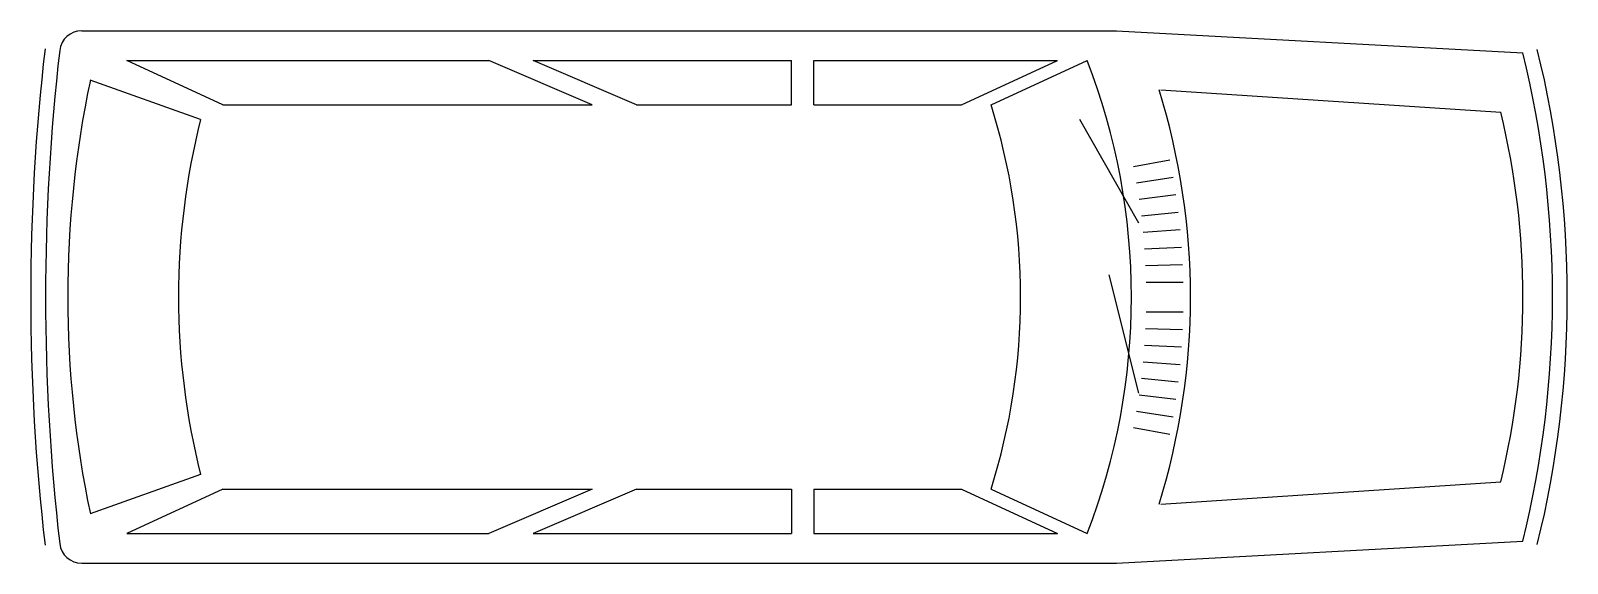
# Model space of a CAD drawing. Extents: x 0.25 to 5, y -0.01 to 1.64.
import ezdxf

# ---------------------------------------------------------------- set-up
doc = ezdxf.new("R2010")
doc.units = 0
doc.header["$LTSCALE"] = 1.2
doc.layers.get('0').update_dxf_attribs({"linetype": 'CONTINUOUS'})

msp = doc.modelspace()

# ---------------------------------------------------------------- linework, layer by layer
at = {"color": 0}
for p, q in [((0.4036, 1.6368), (3.6062, 1.6368)), ((3.6062, 1.6368), (4.8635, 1.5682)), ((0.5429, 1.5453), (1.6631, 1.5453)), ((0.8401, 1.4082), (0.5429, 1.5453)), ((1.9831, 1.4082), (1.6631, 1.5453)), ((2.1203, 1.4082), (1.8002, 1.5453)), ((1.8002, 1.5453), (2.6003, 1.5453)), ((2.6003, 1.4082), (2.6003, 1.5453)), ((2.6689, 1.4082), (2.6689, 1.5453)), ((2.6689, 1.5453), (3.4233, 1.5453)), ((3.1261, 1.4082), (3.4233, 1.5453)), ((3.2176, 1.4082), (3.5147, 1.5453)), ((0.7715, 1.3624), (0.4302, 1.4843)), ((3.7433, 1.4539), (4.7949, 1.3853)), ((0.8401, 1.4082), (1.9831, 1.4082)), ((2.1203, 1.4082), (2.6003, 1.4082)), ((2.6689, 1.4082), (3.1261, 1.4082)), ((3.6748, 1.0424), (3.4919, 1.3624)), ((3.6583, 1.2174), (3.7709, 1.2373)), ((3.6677, 1.1668), (3.7808, 1.1838)), ((3.6759, 1.1159), (3.7893, 1.1302)), ((3.6828, 1.0649), (3.7965, 1.0763)), ((3.6884, 1.0137), (3.8024, 1.0223)), ((3.6928, 0.9624), (3.8069, 0.9681)), ((3.6958, 0.911), (3.8101, 0.9138)), ((3.6748, 0.5166), (3.5833, 0.8824)), ((3.6976, 0.8595), (3.8119, 0.8595)), ((3.6976, 0.7681), (3.8119, 0.7681)), ((3.6958, 0.7166), (3.8101, 0.7138)), ((3.6928, 0.6652), (3.8069, 0.6595)), ((3.6884, 0.6139), (3.8024, 0.6054)), ((3.6828, 0.5627), (3.7965, 0.5513)), ((3.6759, 0.5117), (3.7893, 0.4975)), ((3.6677, 0.4608), (3.7808, 0.4438)), ((3.6583, 0.4102), (3.7709, 0.3903)), ((0.7715, 0.2652), (0.4302, 0.1433)), ((3.7433, 0.1737), (4.7949, 0.2423)), ((0.8401, 0.2194), (0.5429, 0.0823)), ((0.8401, 0.2194), (1.9831, 0.2194)), ((1.9831, 0.2194), (1.6631, 0.0823)), ((2.1203, 0.2194), (1.8002, 0.0823)), ((2.1203, 0.2194), (2.6003, 0.2194)), ((2.6003, 0.2194), (2.6003, 0.0823)), ((2.6689, 0.2194), (3.1261, 0.2194)), ((2.6689, 0.2194), (2.6689, 0.0823)), ((3.1261, 0.2194), (3.4233, 0.0823)), ((3.2176, 0.2194), (3.5147, 0.0823)), ((0.5429, 0.0823), (1.6631, 0.0823)), ((1.8002, 0.0823), (2.6003, 0.0823)), ((2.6689, 0.0823), (3.4233, 0.0823)), ((3.6062, -0.0092), (4.8635, 0.0594)), ((0.4036, -0.0092), (3.6062, -0.0092))]:
    msp.add_line(p, q, dxfattribs=at)
for centre, radius, start, end in [((0.4036, 1.5682), 0.0686, 90, 173.3974), ((6.9209, 0.8138), 6.6751, 173.39738, 186.60262), ((6.9209, 0.8138), 6.6294, 173.39738, 186.60262), ((1.7974, 0.8138), 3.2033, 346.1775, 13.8225), ((1.6326, 0.8138), 2.0193, 338.7607, 21.2393), ((1.7974, 0.8138), 3.1575, 346.1775, 13.8225), ((3.5986, 0.8138), 3.2385, 168.0504, 191.9496), ((1.6783, 0.8138), 2.1565, 342.7227, 17.2773), ((1.3316, 0.8138), 1.9774, 342.5077, 17.4923), ((2.4479, 0.8138), 2.4155, 346.3145, 13.6855), ((2.9318, 0.8138), 2.2288, 165.75, 194.25), ((0.4036, 0.0594), 0.0686, 186.6026, 270)]:
    msp.add_arc(centre, radius, start, end, dxfattribs=at)

doc.saveas('drawing.dxf')
